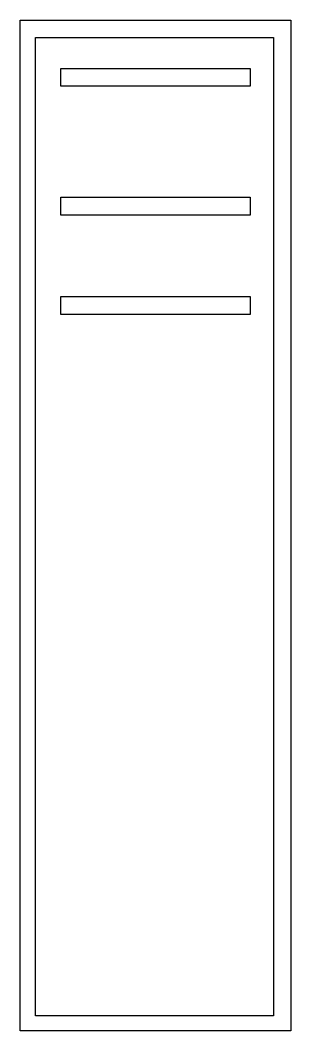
# Model space of a CAD drawing. Extents: x 0 to 35, y 0 to 130.
import ezdxf

# ---------------------------------------------------------------- set-up
doc = ezdxf.new("R2010")
doc.units = 0
doc.layers.get('0').update_dxf_attribs({"linetype": 'CONTINUOUS'})
doc.layers.add('outer', color=7, linetype='CONTINUOUS')

msp = doc.modelspace()

# ---------------------------------------------------------------- linework, layer by layer
at = {"color": 7}
for points in [[(29.561883, 121.281183), (5.235515, 121.281183), (5.235515, 123.583298), (29.561883, 123.583298), (29.561883, 121.281183), (29.561883, 121.281183), (29.561883, 121.281183), (29.561883, 121.281183), (29.561883, 121.281183), (29.561883, 121.281183), (29.561883, 121.281183)], [(29.561883, 104.72382), (5.235515, 104.72382), (5.235515, 107.025938), (29.561883, 107.025938), (29.561883, 104.72382), (29.561883, 104.72382), (29.561883, 104.72382), (29.561883, 104.72382), (29.561883, 104.72382), (29.561883, 104.72382), (29.561883, 104.72382)], [(29.561883, 91.993702), (5.235515, 91.993702), (5.235515, 94.295816), (29.561883, 94.295816), (29.561883, 91.993702), (29.561883, 91.993702), (29.561883, 91.993702), (29.561883, 91.993702), (29.561883, 91.993702), (29.561883, 91.993702), (29.561883, 91.993702)]]:
    msp.add_lwpolyline(points, close=True, dxfattribs=at)
at = {"layer": 'outer', "color": 7}
for points in [[(34.760702, 0.036662), (0.036698, 0.036662), (0.036698, 129.760688), (34.760702, 129.760688), (34.760702, 0.036662), (34.760702, 0.036662), (34.760702, 0.036662), (34.760702, 0.036662), (34.760702, 0.036662), (34.760702, 0.036662), (34.760702, 0.036662), (34.760702, 0.036662), (34.760702, 0.036662)], [(32.530285, 1.936497), (2.006858, 1.936497), (2.006858, 127.529566), (32.530285, 127.529566), (32.530285, 1.936497), (32.530285, 1.936497), (32.530285, 1.936497), (32.530285, 1.936497), (32.530285, 1.936497), (32.530285, 1.936497), (32.530285, 1.936497), (32.530285, 1.936497), (32.530285, 1.936497)]]:
    msp.add_lwpolyline(points, close=True, dxfattribs=at)

doc.saveas('drawing.dxf')
